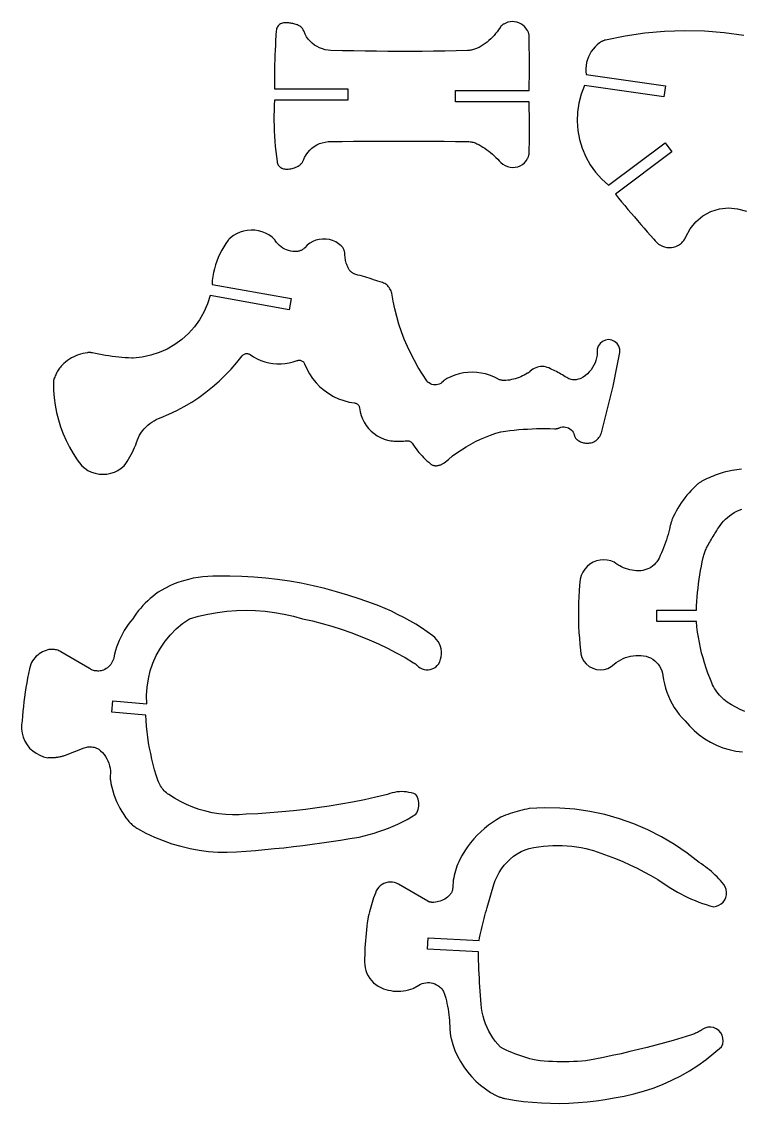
# Model space of a CAD drawing. Extents: x -497.9 to -455.6, y -685.9 to -625.4.
# Drawn here: x -496.64 to -476.77, y -685.94 to -656.05 of the extents above; entities that cross this region are included whole.
import ezdxf

# ---------------------------------------------------------------- set-up
doc = ezdxf.new("R2010")
doc.units = 0
doc.layers.add('SECTIONCUTEDGES', color=18, linetype='CONTINUOUS')

msp = doc.modelspace()

# ---------------------------------------------------------------- linework, layer by layer
at = {"layer": 'SECTIONCUTEDGES'}
for points in [[(-489.571, -659.946), (-489.564, -659.97), (-489.554, -659.994), (-489.541, -660.016), (-489.526, -660.037), (-489.509, -660.056), (-489.49, -660.073), (-489.469, -660.087), (-489.447, -660.1), (-489.423, -660.11), (-489.399, -660.117), (-489.373, -660.122), (-489.338, -660.125), (-489.302, -660.127), (-489.266, -660.126), (-489.23, -660.123), (-489.195, -660.118), (-489.16, -660.111), (-489.125, -660.102), (-489.091, -660.091), (-489.058, -660.077), (-489.026, -660.062), (-488.994, -660.045), (-488.964, -660.026), (-488.951, -660.017), (-488.938, -660.007), (-488.926, -659.996), (-488.914, -659.985), (-488.903, -659.973), (-488.893, -659.96), (-488.883, -659.947), (-488.874, -659.934), (-488.865, -659.92), (-488.858, -659.906), (-488.851, -659.891), (-488.845, -659.876), (-488.812, -659.802), (-488.772, -659.731), (-488.725, -659.665), (-488.671, -659.604), (-488.611, -659.549), (-488.546, -659.5), (-488.476, -659.458), (-488.402, -659.424), (-488.326, -659.397), (-488.246, -659.379), (-488.166, -659.368), (-488.084, -659.367), (-487.771, -659.362), (-487.458, -659.358), (-487.145, -659.355), (-486.832, -659.353), (-486.519, -659.352), (-486.205, -659.351), (-485.892, -659.351), (-485.579, -659.352), (-485.266, -659.354), (-484.953, -659.357), (-484.64, -659.36), (-484.327, -659.364), (-484.298, -659.365), (-484.27, -659.367), (-484.241, -659.371), (-484.213, -659.375), (-484.185, -659.381), (-484.158, -659.387), (-484.13, -659.395), (-484.103, -659.404), (-484.077, -659.414), (-484.05, -659.425), (-484.025, -659.437), (-483.999, -659.45), (-483.942, -659.483), (-483.885, -659.517), (-483.83, -659.553), (-483.776, -659.59), (-483.723, -659.63), (-483.671, -659.67), (-483.62, -659.713), (-483.571, -659.756), (-483.523, -659.802), (-483.476, -659.848), (-483.431, -659.897), (-483.387, -659.946), (-483.332, -659.993), (-483.271, -660.031), (-483.204, -660.059), (-483.134, -660.077), (-483.062, -660.083), (-482.99, -660.078), (-482.92, -660.062), (-482.853, -660.035), (-482.791, -659.999), (-482.735, -659.952), (-482.688, -659.898), (-482.649, -659.837), (-482.642, -659.824), (-482.635, -659.809), (-482.63, -659.795), (-482.624, -659.78), (-482.62, -659.766), (-482.615, -659.751), (-482.612, -659.735), (-482.609, -659.72), (-482.607, -659.705), (-482.605, -659.689), (-482.604, -659.674), (-482.603, -659.658), (-482.602, -659.543), (-482.601, -659.427), (-482.6, -659.311), (-482.6, -659.196), (-482.6, -659.08), (-482.6, -658.964), (-482.6, -658.849), (-482.6, -658.733), (-482.601, -658.617), (-482.602, -658.502), (-482.603, -658.386), (-482.604, -658.27), (-484.64, -658.27), (-484.64, -657.957), (-482.604, -657.957), (-482.603, -657.842), (-482.602, -657.728), (-482.601, -657.613), (-482.601, -657.498), (-482.6, -657.383), (-482.6, -657.268), (-482.6, -657.153), (-482.601, -657.039), (-482.601, -656.924), (-482.602, -656.809), (-482.603, -656.694), (-482.604, -656.579), (-482.604, -656.485), (-482.604, -656.468), (-482.605, -656.45), (-482.607, -656.433), (-482.61, -656.416), (-482.614, -656.398), (-482.618, -656.381), (-482.623, -656.365), (-482.629, -656.348), (-482.635, -656.332), (-482.643, -656.316), (-482.651, -656.3), (-482.659, -656.285), (-482.694, -656.234), (-482.736, -656.188), (-482.783, -656.147), (-482.835, -656.113), (-482.891, -656.087), (-482.95, -656.067), (-483.011, -656.056), (-483.073, -656.053), (-483.135, -656.057), (-483.196, -656.07), (-483.255, -656.091), (-483.31, -656.119), (-483.321, -656.125), (-483.331, -656.132), (-483.341, -656.14), (-483.351, -656.147), (-483.361, -656.156), (-483.37, -656.164), (-483.379, -656.173), (-483.387, -656.182), (-483.395, -656.192), (-483.403, -656.202), (-483.41, -656.212), (-483.453, -656.278), (-483.492, -656.332), (-483.533, -656.384), (-483.576, -656.435), (-483.621, -656.483), (-483.668, -656.53), (-483.718, -656.574), (-483.769, -656.617), (-483.821, -656.657), (-483.876, -656.695), (-483.932, -656.73), (-483.99, -656.763), (-484.014, -656.776), (-484.039, -656.788), (-484.064, -656.799), (-484.09, -656.808), (-484.116, -656.817), (-484.143, -656.825), (-484.17, -656.832), (-484.197, -656.837), (-484.224, -656.842), (-484.252, -656.846), (-484.279, -656.848), (-484.307, -656.849), (-484.621, -656.858), (-484.936, -656.865), (-485.251, -656.87), (-485.566, -656.874), (-485.881, -656.876), (-486.196, -656.877), (-486.51, -656.876), (-486.825, -656.873), (-487.14, -656.869), (-487.455, -656.862), (-487.77, -656.855), (-488.084, -656.846), (-488.165, -656.841), (-488.244, -656.828), (-488.322, -656.808), (-488.398, -656.78), (-488.47, -656.744), (-488.538, -656.701), (-488.602, -656.652), (-488.66, -656.596), (-488.713, -656.535), (-488.759, -656.469), (-488.798, -656.399), (-488.83, -656.325), (-488.839, -656.303), (-488.849, -656.283), (-488.861, -656.263), (-488.874, -656.244), (-488.889, -656.226), (-488.905, -656.209), (-488.922, -656.194), (-488.941, -656.179), (-488.96, -656.167), (-488.98, -656.155), (-489.001, -656.145), (-489.023, -656.137), (-489.051, -656.128), (-489.079, -656.12), (-489.107, -656.113), (-489.136, -656.106), (-489.164, -656.1), (-489.193, -656.096), (-489.222, -656.092), (-489.251, -656.088), (-489.281, -656.086), (-489.31, -656.085), (-489.339, -656.084), (-489.369, -656.084), (-489.397, -656.087), (-489.426, -656.093), (-489.453, -656.102), (-489.479, -656.115), (-489.503, -656.131), (-489.525, -656.149), (-489.545, -656.171), (-489.562, -656.194), (-489.576, -656.219), (-489.586, -656.246), (-489.594, -656.274), (-489.597, -656.303), (-489.606, -656.437), (-489.614, -656.57), (-489.622, -656.704), (-489.628, -656.838), (-489.634, -656.972), (-489.638, -657.106), (-489.642, -657.24), (-489.646, -657.374), (-489.648, -657.508), (-489.65, -657.642), (-489.65, -657.776), (-489.65, -657.91), (-487.615, -657.91), (-487.615, -658.223), (-489.65, -658.223), (-489.656, -658.365), (-489.659, -658.507), (-489.661, -658.649), (-489.66, -658.79), (-489.657, -658.932), (-489.652, -659.074), (-489.644, -659.215), (-489.635, -659.357), (-489.624, -659.498), (-489.61, -659.639), (-489.594, -659.78), (-489.576, -659.92)], [(-494.974, -668.323), (-494.892, -668.393), (-494.801, -668.451), (-494.703, -668.498), (-494.601, -668.532), (-494.495, -668.552), (-494.387, -668.559), (-494.279, -668.552), (-494.173, -668.532), (-494.071, -668.498), (-493.973, -668.451), (-493.882, -668.393), (-493.8, -668.323), (-493.758, -668.263), (-493.718, -668.202), (-493.679, -668.14), (-493.642, -668.077), (-493.606, -668.013), (-493.573, -667.948), (-493.541, -667.882), (-493.511, -667.815), (-493.482, -667.747), (-493.456, -667.679), (-493.431, -667.61), (-493.408, -667.54), (-493.374, -667.478), (-493.337, -667.418), (-493.295, -667.36), (-493.25, -667.305), (-493.201, -667.254), (-493.149, -667.205), (-493.094, -667.16), (-493.036, -667.119), (-492.976, -667.081), (-492.913, -667.047), (-492.848, -667.018), (-492.782, -666.992), (-492.563, -666.9), (-492.348, -666.797), (-492.139, -666.685), (-491.934, -666.563), (-491.736, -666.433), (-491.543, -666.293), (-491.357, -666.145), (-491.178, -665.988), (-491.006, -665.824), (-490.842, -665.652), (-490.686, -665.472), (-490.538, -665.286), (-490.525, -665.271), (-490.51, -665.257), (-490.493, -665.246), (-490.475, -665.237), (-490.456, -665.23), (-490.437, -665.226), (-490.417, -665.224), (-490.396, -665.225), (-490.377, -665.228), (-490.357, -665.234), (-490.339, -665.242), (-490.322, -665.253), (-490.226, -665.316), (-490.126, -665.37), (-490.022, -665.416), (-489.914, -665.453), (-489.803, -665.481), (-489.69, -665.5), (-489.577, -665.51), (-489.463, -665.51), (-489.349, -665.501), (-489.236, -665.482), (-489.125, -665.454), (-489.017, -665.417), (-488.998, -665.411), (-488.978, -665.407), (-488.957, -665.407), (-488.937, -665.408), (-488.917, -665.413), (-488.898, -665.42), (-488.879, -665.429), (-488.863, -665.441), (-488.848, -665.455), (-488.834, -665.471), (-488.823, -665.488), (-488.815, -665.507), (-488.753, -665.647), (-488.679, -665.782), (-488.593, -665.909), (-488.496, -666.028), (-488.388, -666.139), (-488.272, -666.239), (-488.146, -666.328), (-488.014, -666.405), (-487.875, -666.471), (-487.73, -666.524), (-487.582, -666.563), (-487.43, -666.589), (-487.413, -666.593), (-487.397, -666.598), (-487.381, -666.604), (-487.366, -666.613), (-487.352, -666.623), (-487.339, -666.635), (-487.327, -666.648), (-487.317, -666.662), (-487.309, -666.677), (-487.302, -666.693), (-487.297, -666.71), (-487.294, -666.727), (-487.277, -666.83), (-487.25, -666.931), (-487.212, -667.029), (-487.165, -667.122), (-487.109, -667.21), (-487.044, -667.293), (-486.972, -667.368), (-486.892, -667.436), (-486.806, -667.495), (-486.715, -667.546), (-486.618, -667.587), (-486.519, -667.619), (-486.475, -667.625), (-486.431, -667.631), (-486.387, -667.636), (-486.343, -667.639), (-486.299, -667.642), (-486.255, -667.643), (-486.21, -667.644), (-486.166, -667.644), (-486.122, -667.642), (-486.078, -667.64), (-486.034, -667.636), (-485.99, -667.632), (-485.975, -667.631), (-485.961, -667.632), (-485.946, -667.633), (-485.932, -667.636), (-485.918, -667.641), (-485.905, -667.646), (-485.892, -667.653), (-485.88, -667.661), (-485.869, -667.67), (-485.858, -667.68), (-485.849, -667.691), (-485.84, -667.703), (-485.805, -667.756), (-485.769, -667.808), (-485.731, -667.859), (-485.692, -667.909), (-485.652, -667.958), (-485.61, -668.006), (-485.567, -668.053), (-485.523, -668.099), (-485.478, -668.143), (-485.431, -668.186), (-485.384, -668.228), (-485.335, -668.269), (-485.322, -668.279), (-485.308, -668.288), (-485.294, -668.296), (-485.28, -668.303), (-485.264, -668.309), (-485.249, -668.313), (-485.233, -668.317), (-485.217, -668.32), (-485.201, -668.321), (-485.185, -668.322), (-485.169, -668.321), (-485.152, -668.319), (-485.135, -668.316), (-485.117, -668.313), (-485.1, -668.309), (-485.083, -668.304), (-485.066, -668.299), (-485.049, -668.293), (-485.032, -668.286), (-485.016, -668.279), (-484.999, -668.271), (-484.984, -668.263), (-484.968, -668.254), (-484.953, -668.245), (-484.839, -668.147), (-484.722, -668.053), (-484.601, -667.963), (-484.477, -667.879), (-484.35, -667.799), (-484.22, -667.724), (-484.087, -667.654), (-483.951, -667.589), (-483.813, -667.53), (-483.673, -667.476), (-483.531, -667.427), (-483.387, -667.384), (-483.264, -667.366), (-483.142, -667.351), (-483.019, -667.337), (-482.896, -667.325), (-482.773, -667.316), (-482.649, -667.308), (-482.526, -667.302), (-482.402, -667.298), (-482.279, -667.296), (-482.155, -667.296), (-482.031, -667.298), (-481.908, -667.302), (-481.896, -667.302), (-481.884, -667.302), (-481.872, -667.301), (-481.86, -667.3), (-481.848, -667.298), (-481.836, -667.296), (-481.824, -667.294), (-481.813, -667.291), (-481.801, -667.287), (-481.79, -667.283), (-481.779, -667.279), (-481.768, -667.274), (-481.727, -667.26), (-481.684, -667.251), (-481.641, -667.249), (-481.598, -667.253), (-481.556, -667.263), (-481.515, -667.279), (-481.478, -667.301), (-481.444, -667.329), (-481.415, -667.361), (-481.391, -667.397), (-481.372, -667.436), (-481.359, -667.477), (-481.355, -667.491), (-481.35, -667.505), (-481.345, -667.519), (-481.338, -667.532), (-481.331, -667.545), (-481.323, -667.558), (-481.314, -667.57), (-481.305, -667.581), (-481.295, -667.592), (-481.284, -667.602), (-481.272, -667.611), (-481.26, -667.619), (-481.236, -667.635), (-481.211, -667.648), (-481.185, -667.66), (-481.158, -667.671), (-481.13, -667.68), (-481.103, -667.687), (-481.074, -667.693), (-481.046, -667.696), (-481.017, -667.698), (-480.988, -667.698), (-480.96, -667.697), (-480.931, -667.694), (-480.894, -667.686), (-480.858, -667.676), (-480.823, -667.662), (-480.79, -667.644), (-480.758, -667.624), (-480.729, -667.6), (-480.702, -667.574), (-480.677, -667.545), (-480.656, -667.514), (-480.637, -667.481), (-480.622, -667.447), (-480.61, -667.411), (-480.56, -667.228), (-480.511, -667.045), (-480.464, -666.861), (-480.418, -666.677), (-480.373, -666.492), (-480.329, -666.307), (-480.287, -666.122), (-480.247, -665.936), (-480.208, -665.751), (-480.17, -665.565), (-480.134, -665.378), (-480.099, -665.192), (-480.1, -665.103), (-480.126, -665.018), (-480.175, -664.944), (-480.243, -664.886), (-480.324, -664.849), (-480.412, -664.837), (-480.5, -664.849), (-480.581, -664.886), (-480.648, -664.944), (-480.697, -665.018), (-480.723, -665.103), (-480.725, -665.192), (-480.73, -665.266), (-480.742, -665.339), (-480.761, -665.411), (-480.786, -665.481), (-480.817, -665.548), (-480.854, -665.612), (-480.896, -665.673), (-480.944, -665.73), (-480.996, -665.782), (-481.053, -665.83), (-481.115, -665.872), (-481.179, -665.909), (-481.21, -665.923), (-481.242, -665.934), (-481.275, -665.943), (-481.309, -665.948), (-481.343, -665.951), (-481.377, -665.951), (-481.411, -665.947), (-481.444, -665.941), (-481.477, -665.932), (-481.509, -665.92), (-481.54, -665.905), (-481.569, -665.888), (-481.609, -665.863), (-481.648, -665.838), (-481.688, -665.814), (-481.729, -665.791), (-481.77, -665.768), (-481.811, -665.745), (-481.852, -665.723), (-481.893, -665.702), (-481.935, -665.681), (-481.977, -665.661), (-482.02, -665.641), (-482.063, -665.622), (-482.106, -665.605), (-482.151, -665.593), (-482.196, -665.585), (-482.243, -665.582), (-482.289, -665.583), (-482.335, -665.589), (-482.38, -665.6), (-482.424, -665.614), (-482.466, -665.634), (-482.506, -665.657), (-482.544, -665.684), (-482.579, -665.714), (-482.584, -665.719), (-482.59, -665.724), (-482.595, -665.729), (-482.601, -665.734), (-482.606, -665.738), (-482.612, -665.743), (-482.618, -665.747), (-482.624, -665.752), (-482.63, -665.756), (-482.636, -665.76), (-482.642, -665.764), (-482.648, -665.768), (-482.694, -665.794), (-482.741, -665.82), (-482.789, -665.843), (-482.838, -665.864), (-482.887, -665.884), (-482.938, -665.902), (-482.989, -665.918), (-483.04, -665.932), (-483.092, -665.944), (-483.144, -665.954), (-483.197, -665.962), (-483.25, -665.968), (-483.27, -665.969), (-483.289, -665.97), (-483.309, -665.969), (-483.328, -665.968), (-483.347, -665.965), (-483.366, -665.962), (-483.385, -665.957), (-483.404, -665.952), (-483.423, -665.946), (-483.441, -665.939), (-483.459, -665.93), (-483.476, -665.922), (-483.586, -665.867), (-483.699, -665.822), (-483.816, -665.787), (-483.936, -665.761), (-484.057, -665.745), (-484.179, -665.74), (-484.302, -665.744), (-484.423, -665.759), (-484.543, -665.783), (-484.66, -665.818), (-484.774, -665.862), (-484.884, -665.915), (-484.894, -665.92), (-484.903, -665.926), (-484.912, -665.931), (-484.921, -665.937), (-484.93, -665.944), (-484.939, -665.95), (-484.947, -665.957), (-484.955, -665.964), (-484.964, -665.971), (-484.971, -665.978), (-484.979, -665.986), (-484.987, -665.994), (-485.017, -666.023), (-485.052, -666.047), (-485.09, -666.066), (-485.13, -666.079), (-485.171, -666.087), (-485.213, -666.088), (-485.255, -666.084), (-485.296, -666.074), (-485.335, -666.058), (-485.371, -666.036), (-485.404, -666.01), (-485.433, -665.979), (-485.555, -665.797), (-485.67, -665.61), (-485.778, -665.419), (-485.878, -665.224), (-485.972, -665.026), (-486.057, -664.824), (-486.135, -664.619), (-486.205, -664.411), (-486.267, -664.201), (-486.321, -663.988), (-486.367, -663.774), (-486.404, -663.558), (-486.412, -663.524), (-486.423, -663.492), (-486.437, -663.461), (-486.454, -663.431), (-486.472, -663.402), (-486.494, -663.376), (-486.517, -663.351), (-486.543, -663.328), (-486.571, -663.308), (-486.6, -663.29), (-486.631, -663.275), (-486.663, -663.263), (-486.724, -663.242), (-486.785, -663.222), (-486.846, -663.202), (-486.907, -663.182), (-486.969, -663.163), (-487.03, -663.144), (-487.092, -663.125), (-487.153, -663.107), (-487.215, -663.089), (-487.277, -663.071), (-487.339, -663.053), (-487.401, -663.036), (-487.421, -663.03), (-487.44, -663.023), (-487.458, -663.014), (-487.477, -663.004), (-487.494, -662.993), (-487.511, -662.981), (-487.526, -662.968), (-487.541, -662.954), (-487.555, -662.939), (-487.568, -662.923), (-487.58, -662.906), (-487.591, -662.889), (-487.608, -662.857), (-487.623, -662.825), (-487.637, -662.792), (-487.65, -662.758), (-487.662, -662.724), (-487.672, -662.69), (-487.68, -662.655), (-487.687, -662.62), (-487.692, -662.584), (-487.696, -662.549), (-487.698, -662.513), (-487.699, -662.477), (-487.7, -662.456), (-487.702, -662.434), (-487.706, -662.413), (-487.711, -662.393), (-487.718, -662.372), (-487.725, -662.352), (-487.735, -662.333), (-487.745, -662.314), (-487.757, -662.297), (-487.77, -662.28), (-487.784, -662.263), (-487.799, -662.248), (-487.872, -662.189), (-487.952, -662.14), (-488.038, -662.102), (-488.128, -662.075), (-488.221, -662.061), (-488.315, -662.06), (-488.408, -662.071), (-488.5, -662.094), (-488.587, -662.129), (-488.669, -662.175), (-488.743, -662.232), (-488.81, -662.298), (-488.824, -662.313), (-488.839, -662.327), (-488.854, -662.34), (-488.87, -662.351), (-488.887, -662.362), (-488.905, -662.372), (-488.923, -662.38), (-488.942, -662.387), (-488.961, -662.393), (-488.981, -662.398), (-489.001, -662.402), (-489.021, -662.404), (-489.08, -662.406), (-489.139, -662.402), (-489.197, -662.394), (-489.255, -662.38), (-489.31, -662.361), (-489.364, -662.337), (-489.416, -662.308), (-489.465, -662.275), (-489.511, -662.238), (-489.553, -662.196), (-489.591, -662.151), (-489.625, -662.103), (-489.631, -662.094), (-489.637, -662.085), (-489.644, -662.076), (-489.651, -662.067), (-489.658, -662.059), (-489.665, -662.05), (-489.673, -662.042), (-489.681, -662.035), (-489.689, -662.027), (-489.697, -662.019), (-489.705, -662.012), (-489.714, -662.005), (-489.799, -661.946), (-489.891, -661.897), (-489.987, -661.859), (-490.087, -661.831), (-490.19, -661.816), (-490.294, -661.812), (-490.397, -661.819), (-490.499, -661.839), (-490.598, -661.87), (-490.693, -661.912), (-490.783, -661.965), (-490.866, -662.027), (-490.872, -662.032), (-490.877, -662.037), (-490.883, -662.042), (-490.888, -662.047), (-490.894, -662.053), (-490.899, -662.058), (-490.904, -662.064), (-490.909, -662.069), (-490.914, -662.075), (-490.919, -662.081), (-490.923, -662.087), (-490.928, -662.093), (-490.991, -662.182), (-491.05, -662.275), (-491.104, -662.37), (-491.154, -662.468), (-491.199, -662.568), (-491.239, -662.67), (-491.274, -662.774), (-491.304, -662.88), (-491.329, -662.987), (-491.349, -663.094), (-491.364, -663.203), (-491.373, -663.313), (-489.181, -663.704), (-489.236, -664.012), (-491.428, -663.621), (-491.501, -663.853), (-491.599, -664.077), (-491.719, -664.289), (-491.861, -664.487), (-492.024, -664.669), (-492.204, -664.832), (-492.401, -664.976), (-492.612, -665.098), (-492.835, -665.197), (-493.067, -665.272), (-493.305, -665.323), (-493.548, -665.347), (-493.551, -665.348), (-493.554, -665.348), (-493.557, -665.348), (-493.56, -665.348), (-493.563, -665.348), (-493.566, -665.348), (-493.569, -665.348), (-493.573, -665.348), (-493.576, -665.348), (-493.579, -665.348), (-493.582, -665.348), (-493.585, -665.347), (-493.677, -665.343), (-493.769, -665.338), (-493.861, -665.331), (-493.953, -665.322), (-494.044, -665.312), (-494.136, -665.301), (-494.227, -665.289), (-494.318, -665.275), (-494.409, -665.259), (-494.499, -665.243), (-494.59, -665.225), (-494.68, -665.205), (-494.691, -665.203), (-494.702, -665.201), (-494.713, -665.199), (-494.725, -665.198), (-494.736, -665.197), (-494.747, -665.196), (-494.759, -665.196), (-494.77, -665.196), (-494.782, -665.196), (-494.793, -665.197), (-494.805, -665.198), (-494.816, -665.199), (-494.881, -665.21), (-494.946, -665.224), (-495.01, -665.241), (-495.073, -665.262), (-495.135, -665.286), (-495.195, -665.314), (-495.254, -665.345), (-495.311, -665.379), (-495.366, -665.416), (-495.419, -665.457), (-495.469, -665.5), (-495.517, -665.545), (-495.541, -665.572), (-495.563, -665.599), (-495.585, -665.627), (-495.605, -665.655), (-495.625, -665.685), (-495.644, -665.714), (-495.662, -665.745), (-495.678, -665.776), (-495.694, -665.807), (-495.709, -665.84), (-495.722, -665.872), (-495.735, -665.905), (-495.738, -665.916), (-495.742, -665.926), (-495.745, -665.937), (-495.747, -665.948), (-495.75, -665.959), (-495.752, -665.97), (-495.754, -665.981), (-495.755, -665.992), (-495.756, -666.003), (-495.757, -666.014), (-495.758, -666.025), (-495.758, -666.036), (-495.753, -666.241), (-495.737, -666.446), (-495.709, -666.649), (-495.67, -666.851), (-495.62, -667.05), (-495.559, -667.246), (-495.487, -667.438), (-495.405, -667.626), (-495.312, -667.809), (-495.209, -667.987), (-495.096, -668.158)], [(-496.135, -676.323), (-496.027, -676.363), (-495.914, -676.388), (-495.896, -676.387), (-495.878, -676.387), (-495.861, -676.386), (-495.843, -676.386), (-495.826, -676.385), (-495.808, -676.384), (-495.79, -676.384), (-495.773, -676.383), (-495.755, -676.382), (-495.737, -676.381), (-495.72, -676.38), (-495.702, -676.379), (-495.678, -676.377), (-495.655, -676.375), (-495.631, -676.372), (-495.608, -676.368), (-495.584, -676.364), (-495.561, -676.359), (-495.538, -676.354), (-495.515, -676.348), (-495.492, -676.341), (-495.469, -676.334), (-495.446, -676.326), (-495.424, -676.318), (-494.903, -676.118), (-494.87, -676.107), (-494.837, -676.098), (-494.803, -676.092), (-494.769, -676.089), (-494.734, -676.088), (-494.7, -676.089), (-494.666, -676.094), (-494.632, -676.1), (-494.599, -676.11), (-494.566, -676.122), (-494.535, -676.136), (-494.504, -676.153), (-494.451, -676.197), (-494.401, -676.246), (-494.356, -676.299), (-494.315, -676.356), (-494.279, -676.416), (-494.249, -676.479), (-494.224, -676.544), (-494.204, -676.611), (-494.191, -676.68), (-494.183, -676.749), (-494.181, -676.819), (-494.185, -676.888), (-494.186, -676.898), (-494.187, -676.907), (-494.187, -676.917), (-494.187, -676.926), (-494.188, -676.936), (-494.187, -676.945), (-494.187, -676.955), (-494.187, -676.964), (-494.186, -676.974), (-494.185, -676.983), (-494.184, -676.993), (-494.183, -677.002), (-494.166, -677.104), (-494.145, -677.206), (-494.118, -677.306), (-494.088, -677.405), (-494.053, -677.503), (-494.013, -677.599), (-493.969, -677.693), (-493.921, -677.785), (-493.869, -677.874), (-493.813, -677.962), (-493.753, -678.046), (-493.689, -678.128), (-493.67, -678.15), (-493.651, -678.171), (-493.631, -678.191), (-493.611, -678.211), (-493.59, -678.231), (-493.569, -678.249), (-493.547, -678.267), (-493.524, -678.285), (-493.501, -678.302), (-493.477, -678.318), (-493.453, -678.333), (-493.429, -678.347), (-493.201, -678.47), (-492.966, -678.581), (-492.726, -678.679), (-492.482, -678.765), (-492.233, -678.837), (-491.981, -678.897), (-491.725, -678.943), (-491.468, -678.976), (-491.21, -678.995), (-490.951, -679.001), (-490.692, -678.993), (-490.433, -678.971), (-490.171, -678.95), (-489.909, -678.927), (-489.647, -678.902), (-489.385, -678.875), (-489.124, -678.846), (-488.863, -678.814), (-488.602, -678.78), (-488.341, -678.744), (-488.081, -678.706), (-487.821, -678.666), (-487.561, -678.624), (-487.302, -678.58), (-487.164, -678.549), (-487.027, -678.513), (-486.891, -678.474), (-486.757, -678.431), (-486.623, -678.385), (-486.492, -678.334), (-486.361, -678.28), (-486.232, -678.222), (-486.105, -678.16), (-485.98, -678.095), (-485.857, -678.026), (-485.736, -677.953), (-485.712, -677.912), (-485.692, -677.868), (-485.676, -677.822), (-485.665, -677.775), (-485.658, -677.727), (-485.656, -677.679), (-485.658, -677.631), (-485.665, -677.584), (-485.676, -677.537), (-485.692, -677.491), (-485.712, -677.447), (-485.736, -677.405), (-485.798, -677.382), (-485.862, -677.362), (-485.928, -677.347), (-485.994, -677.336), (-486.06, -677.329), (-486.127, -677.327), (-486.194, -677.329), (-486.261, -677.336), (-486.327, -677.347), (-486.392, -677.362), (-486.456, -677.382), (-486.519, -677.405), (-486.84, -677.48), (-487.162, -677.55), (-487.486, -677.614), (-487.811, -677.673), (-488.136, -677.727), (-488.463, -677.775), (-488.79, -677.818), (-489.117, -677.856), (-489.446, -677.888), (-489.775, -677.915), (-490.104, -677.937), (-490.433, -677.953), (-490.62, -677.967), (-490.807, -677.969), (-490.994, -677.96), (-491.18, -677.941), (-491.365, -677.911), (-491.548, -677.87), (-491.728, -677.818), (-491.904, -677.757), (-492.077, -677.684), (-492.246, -677.602), (-492.409, -677.511), (-492.566, -677.41), (-492.6, -677.385), (-492.633, -677.359), (-492.665, -677.33), (-492.694, -677.3), (-492.722, -677.269), (-492.749, -677.236), (-492.773, -677.202), (-492.796, -677.166), (-492.817, -677.13), (-492.835, -677.092), (-492.852, -677.053), (-492.867, -677.014), (-492.914, -676.868), (-492.958, -676.721), (-492.998, -676.573), (-493.035, -676.425), (-493.068, -676.275), (-493.098, -676.125), (-493.124, -675.974), (-493.146, -675.822), (-493.165, -675.67), (-493.18, -675.518), (-493.192, -675.365), (-493.2, -675.212), (-494.139, -675.134), (-494.113, -674.822), (-493.173, -674.9), (-493.181, -674.67), (-493.167, -674.441), (-493.133, -674.214), (-493.079, -673.99), (-493.005, -673.773), (-492.912, -673.563), (-492.8, -673.362), (-492.67, -673.172), (-492.524, -672.995), (-492.363, -672.831), (-492.187, -672.683), (-491.999, -672.551), (-491.744, -672.48), (-491.486, -672.421), (-491.225, -672.375), (-490.962, -672.343), (-490.698, -672.323), (-490.433, -672.316), (-490.168, -672.323), (-489.904, -672.343), (-489.642, -672.375), (-489.381, -672.421), (-489.122, -672.48), (-488.867, -672.551), (-488.598, -672.612), (-488.33, -672.681), (-488.064, -672.757), (-487.801, -672.84), (-487.54, -672.931), (-487.282, -673.029), (-487.026, -673.134), (-486.774, -673.246), (-486.525, -673.366), (-486.279, -673.492), (-486.037, -673.625), (-485.799, -673.765), (-485.79, -673.771), (-485.782, -673.776), (-485.773, -673.782), (-485.765, -673.788), (-485.757, -673.794), (-485.749, -673.8), (-485.741, -673.806), (-485.733, -673.813), (-485.726, -673.82), (-485.719, -673.827), (-485.711, -673.834), (-485.704, -673.841), (-485.662, -673.878), (-485.615, -673.91), (-485.564, -673.934), (-485.51, -673.95), (-485.455, -673.959), (-485.398, -673.96), (-485.342, -673.952), (-485.288, -673.937), (-485.237, -673.913), (-485.189, -673.883), (-485.146, -673.846), (-485.109, -673.804), (-485.078, -673.739), (-485.054, -673.67), (-485.038, -673.6), (-485.031, -673.528), (-485.033, -673.455), (-485.043, -673.383), (-485.061, -673.313), (-485.088, -673.246), (-485.122, -673.182), (-485.163, -673.123), (-485.212, -673.069), (-485.266, -673.021), (-485.421, -672.911), (-485.58, -672.805), (-485.741, -672.704), (-485.906, -672.607), (-486.072, -672.515), (-486.242, -672.428), (-486.413, -672.345), (-486.587, -672.267), (-486.763, -672.194), (-486.941, -672.125), (-487.12, -672.062), (-487.302, -672.003), (-487.616, -671.898), (-487.934, -671.802), (-488.255, -671.715), (-488.578, -671.638), (-488.904, -671.571), (-489.231, -671.514), (-489.559, -671.466), (-489.889, -671.429), (-490.22, -671.401), (-490.552, -671.383), (-490.884, -671.375), (-491.216, -671.377), (-491.352, -671.375), (-491.489, -671.38), (-491.624, -671.391), (-491.76, -671.408), (-491.894, -671.432), (-492.027, -671.462), (-492.158, -671.498), (-492.288, -671.54), (-492.415, -671.588), (-492.54, -671.643), (-492.663, -671.703), (-492.782, -671.768), (-492.86, -671.82), (-492.935, -671.874), (-493.009, -671.931), (-493.08, -671.99), (-493.15, -672.052), (-493.216, -672.117), (-493.281, -672.184), (-493.343, -672.253), (-493.403, -672.324), (-493.459, -672.398), (-493.514, -672.474), (-493.565, -672.551), (-493.629, -672.629), (-493.689, -672.71), (-493.746, -672.793), (-493.8, -672.878), (-493.849, -672.966), (-493.895, -673.056), (-493.938, -673.147), (-493.976, -673.24), (-494.011, -673.335), (-494.041, -673.431), (-494.068, -673.528), (-494.09, -673.627), (-494.1, -673.667), (-494.114, -673.706), (-494.131, -673.744), (-494.151, -673.78), (-494.174, -673.814), (-494.201, -673.846), (-494.23, -673.876), (-494.261, -673.903), (-494.295, -673.927), (-494.331, -673.948), (-494.368, -673.966), (-494.407, -673.98), (-494.437, -673.987), (-494.468, -673.991), (-494.498, -673.994), (-494.529, -673.995), (-494.56, -673.993), (-494.59, -673.99), (-494.62, -673.985), (-494.65, -673.977), (-494.68, -673.968), (-494.708, -673.957), (-494.736, -673.944), (-494.763, -673.929), (-495.556, -673.461), (-495.582, -673.446), (-495.61, -673.433), (-495.638, -673.422), (-495.667, -673.413), (-495.697, -673.406), (-495.727, -673.4), (-495.757, -673.397), (-495.788, -673.395), (-495.818, -673.396), (-495.848, -673.398), (-495.879, -673.403), (-495.908, -673.409), (-495.959, -673.424), (-496.009, -673.443), (-496.058, -673.465), (-496.104, -673.491), (-496.149, -673.52), (-496.191, -673.552), (-496.231, -673.588), (-496.267, -673.626), (-496.301, -673.667), (-496.332, -673.711), (-496.36, -673.756), (-496.384, -673.804), (-496.415, -673.932), (-496.444, -674.061), (-496.471, -674.191), (-496.496, -674.32), (-496.519, -674.45), (-496.539, -674.581), (-496.558, -674.712), (-496.574, -674.843), (-496.588, -674.974), (-496.601, -675.106), (-496.611, -675.238), (-496.618, -675.37), (-496.635, -675.484), (-496.635, -675.599), (-496.621, -675.714), (-496.59, -675.825), (-496.545, -675.932), (-496.486, -676.031), (-496.414, -676.121), (-496.33, -676.201), (-496.237, -676.268)], [(-483.816, -685.541), (-483.672, -685.635), (-483.521, -685.719), (-483.501, -685.729), (-483.481, -685.739), (-483.46, -685.748), (-483.439, -685.756), (-483.418, -685.764), (-483.397, -685.772), (-483.375, -685.779), (-483.353, -685.785), (-483.332, -685.791), (-483.31, -685.797), (-483.288, -685.802), (-483.266, -685.806), (-483.017, -685.848), (-482.767, -685.883), (-482.516, -685.909), (-482.264, -685.927), (-482.012, -685.937), (-481.759, -685.939), (-481.507, -685.933), (-481.255, -685.919), (-481.003, -685.897), (-480.753, -685.867), (-480.503, -685.829), (-480.255, -685.783), (-479.981, -685.736), (-479.71, -685.676), (-479.442, -685.602), (-479.178, -685.515), (-478.919, -685.415), (-478.665, -685.302), (-478.417, -685.176), (-478.176, -685.039), (-477.942, -684.889), (-477.715, -684.728), (-477.497, -684.556), (-477.288, -684.373), (-477.257, -684.298), (-477.244, -684.217), (-477.25, -684.136), (-477.273, -684.058), (-477.312, -683.986), (-477.367, -683.926), (-477.433, -683.879), (-477.508, -683.847), (-477.589, -683.833), (-477.67, -683.837), (-477.749, -683.86), (-477.82, -683.898), (-477.845, -683.915), (-477.871, -683.932), (-477.897, -683.947), (-477.923, -683.962), (-477.95, -683.977), (-477.977, -683.99), (-478.005, -684.003), (-478.032, -684.015), (-478.061, -684.027), (-478.089, -684.038), (-478.118, -684.048), (-478.146, -684.057), (-478.384, -684.128), (-478.622, -684.198), (-478.861, -684.265), (-479.101, -684.33), (-479.341, -684.392), (-479.582, -684.452), (-479.823, -684.51), (-480.065, -684.566), (-480.308, -684.619), (-480.551, -684.67), (-480.794, -684.719), (-481.038, -684.765), (-481.153, -684.774), (-481.268, -684.781), (-481.383, -684.786), (-481.498, -684.789), (-481.613, -684.791), (-481.728, -684.791), (-481.843, -684.788), (-481.958, -684.784), (-482.073, -684.778), (-482.188, -684.771), (-482.303, -684.761), (-482.417, -684.749), (-482.502, -684.729), (-482.586, -684.706), (-482.67, -684.682), (-482.754, -684.656), (-482.836, -684.629), (-482.918, -684.599), (-483, -684.569), (-483.081, -684.536), (-483.161, -684.502), (-483.24, -684.466), (-483.319, -684.428), (-483.397, -684.389), (-483.472, -684.307), (-483.543, -684.221), (-483.608, -684.131), (-483.668, -684.038), (-483.722, -683.941), (-483.771, -683.841), (-483.813, -683.739), (-483.85, -683.634), (-483.881, -683.527), (-483.905, -683.419), (-483.923, -683.309), (-483.935, -683.199), (-483.944, -683.079), (-483.953, -682.958), (-483.961, -682.838), (-483.969, -682.718), (-483.976, -682.597), (-483.982, -682.477), (-483.988, -682.356), (-483.994, -682.236), (-483.999, -682.115), (-484.003, -681.995), (-484.007, -681.874), (-484.01, -681.753), (-485.419, -681.675), (-485.402, -681.362), (-483.992, -681.441), (-483.977, -681.364), (-483.96, -681.287), (-483.943, -681.21), (-483.926, -681.133), (-483.908, -681.057), (-483.89, -680.98), (-483.87, -680.904), (-483.851, -680.828), (-483.831, -680.752), (-483.81, -680.676), (-483.789, -680.6), (-483.767, -680.525), (-483.582, -679.894), (-483.543, -679.779), (-483.495, -679.668), (-483.438, -679.56), (-483.373, -679.458), (-483.299, -679.362), (-483.218, -679.271), (-483.13, -679.188), (-483.035, -679.112), (-482.934, -679.044), (-482.828, -678.985), (-482.718, -678.934), (-482.604, -678.893), (-482.475, -678.869), (-482.345, -678.849), (-482.214, -678.834), (-482.084, -678.823), (-481.952, -678.817), (-481.821, -678.815), (-481.69, -678.817), (-481.558, -678.823), (-481.428, -678.834), (-481.297, -678.849), (-481.167, -678.869), (-481.038, -678.893), (-480.83, -678.955), (-480.624, -679.022), (-480.42, -679.096), (-480.218, -679.174), (-480.018, -679.258), (-479.82, -679.347), (-479.624, -679.441), (-479.432, -679.541), (-479.242, -679.645), (-479.054, -679.755), (-478.87, -679.87), (-478.689, -679.989), (-478.598, -680.046), (-478.504, -680.101), (-478.41, -680.153), (-478.314, -680.203), (-478.216, -680.25), (-478.118, -680.295), (-478.018, -680.337), (-477.918, -680.376), (-477.816, -680.413), (-477.713, -680.447), (-477.61, -680.478), (-477.505, -680.506), (-477.432, -680.494), (-477.363, -680.467), (-477.299, -680.428), (-477.245, -680.377), (-477.201, -680.317), (-477.17, -680.25), (-477.152, -680.177), (-477.149, -680.103), (-477.159, -680.03), (-477.184, -679.96), (-477.222, -679.895), (-477.271, -679.84), (-477.317, -679.786), (-477.364, -679.734), (-477.413, -679.683), (-477.463, -679.633), (-477.514, -679.584), (-477.567, -679.537), (-477.621, -679.491), (-477.676, -679.447), (-477.732, -679.404), (-477.789, -679.363), (-477.847, -679.323), (-477.906, -679.284), (-478.238, -679.025), (-478.586, -678.787), (-478.948, -678.573), (-479.324, -678.382), (-479.711, -678.216), (-480.108, -678.076), (-480.514, -677.962), (-480.926, -677.875), (-481.342, -677.814), (-481.762, -677.781), (-482.183, -677.775), (-482.604, -677.797), (-482.671, -677.809), (-482.738, -677.823), (-482.804, -677.838), (-482.871, -677.855), (-482.937, -677.872), (-483.002, -677.891), (-483.067, -677.912), (-483.132, -677.933), (-483.197, -677.956), (-483.26, -677.98), (-483.324, -678.005), (-483.387, -678.032), (-483.506, -678.101), (-483.622, -678.176), (-483.733, -678.257), (-483.841, -678.343), (-483.944, -678.434), (-484.042, -678.531), (-484.136, -678.632), (-484.224, -678.738), (-484.307, -678.848), (-484.384, -678.963), (-484.456, -679.08), (-484.521, -679.202), (-484.551, -679.262), (-484.578, -679.323), (-484.603, -679.385), (-484.626, -679.448), (-484.646, -679.512), (-484.664, -679.577), (-484.68, -679.643), (-484.692, -679.708), (-484.703, -679.775), (-484.711, -679.841), (-484.716, -679.908), (-484.718, -679.975), (-484.719, -679.994), (-484.721, -680.013), (-484.725, -680.032), (-484.729, -680.05), (-484.734, -680.068), (-484.741, -680.086), (-484.748, -680.103), (-484.757, -680.12), (-484.766, -680.136), (-484.777, -680.152), (-484.788, -680.167), (-484.801, -680.181), (-484.833, -680.213), (-484.867, -680.243), (-484.903, -680.271), (-484.941, -680.295), (-484.981, -680.317), (-485.022, -680.336), (-485.065, -680.352), (-485.108, -680.365), (-485.153, -680.375), (-485.198, -680.382), (-485.243, -680.385), (-485.289, -680.385), (-485.297, -680.385), (-485.305, -680.384), (-485.313, -680.383), (-485.321, -680.382), (-485.328, -680.381), (-485.336, -680.38), (-485.344, -680.378), (-485.352, -680.376), (-485.36, -680.374), (-485.368, -680.372), (-485.375, -680.369), (-485.383, -680.367), (-485.387, -680.365), (-485.399, -680.361), (-485.411, -680.357), (-486.22, -679.885), (-486.273, -679.858), (-486.33, -679.84), (-486.388, -679.828), (-486.448, -679.825), (-486.507, -679.83), (-486.565, -679.844), (-486.621, -679.864), (-486.674, -679.893), (-486.722, -679.928), (-486.765, -679.969), (-486.802, -680.016), (-486.832, -680.067), (-486.857, -680.131), (-486.881, -680.194), (-486.905, -680.258), (-486.927, -680.323), (-486.948, -680.388), (-486.968, -680.453), (-486.987, -680.519), (-487.005, -680.584), (-487.022, -680.65), (-487.038, -680.717), (-487.053, -680.783), (-487.067, -680.85), (-487.081, -680.948), (-487.094, -681.047), (-487.105, -681.145), (-487.116, -681.244), (-487.125, -681.343), (-487.133, -681.442), (-487.14, -681.541), (-487.145, -681.64), (-487.149, -681.739), (-487.152, -681.838), (-487.154, -681.937), (-487.155, -682.036), (-487.15, -682.116), (-487.138, -682.195), (-487.118, -682.272), (-487.09, -682.347), (-487.054, -682.419), (-487.012, -682.486), (-486.962, -682.549), (-486.907, -682.607), (-486.846, -682.658), (-486.78, -682.703), (-486.71, -682.742), (-486.636, -682.772), (-486.569, -682.794), (-486.501, -682.812), (-486.432, -682.825), (-486.362, -682.835), (-486.292, -682.84), (-486.222, -682.841), (-486.152, -682.838), (-486.082, -682.831), (-486.013, -682.82), (-485.944, -682.804), (-485.877, -682.785), (-485.811, -682.761), (-485.801, -682.757), (-485.791, -682.753), (-485.782, -682.749), (-485.772, -682.744), (-485.763, -682.74), (-485.753, -682.735), (-485.744, -682.729), (-485.735, -682.724), (-485.726, -682.719), (-485.718, -682.713), (-485.709, -682.707), (-485.7, -682.701), (-485.658, -682.672), (-485.613, -682.649), (-485.566, -682.629), (-485.517, -682.615), (-485.467, -682.606), (-485.416, -682.602), (-485.365, -682.604), (-485.315, -682.61), (-485.265, -682.622), (-485.217, -682.638), (-485.171, -682.66), (-485.127, -682.686), (-485.104, -682.702), (-485.082, -682.719), (-485.061, -682.738), (-485.042, -682.758), (-485.023, -682.779), (-485.006, -682.801), (-484.99, -682.824), (-484.976, -682.848), (-484.963, -682.873), (-484.952, -682.899), (-484.942, -682.925), (-484.934, -682.952), (-484.914, -683.028), (-484.895, -683.104), (-484.878, -683.18), (-484.863, -683.257), (-484.849, -683.335), (-484.837, -683.412), (-484.826, -683.49), (-484.817, -683.568), (-484.81, -683.646), (-484.804, -683.724), (-484.8, -683.802), (-484.796, -683.903), (-484.795, -683.926), (-484.794, -683.948), (-484.792, -683.97), (-484.79, -683.993), (-484.787, -684.015), (-484.784, -684.037), (-484.78, -684.059), (-484.776, -684.081), (-484.772, -684.103), (-484.767, -684.125), (-484.762, -684.147), (-484.716, -684.313), (-484.657, -684.475), (-484.588, -684.632), (-484.507, -684.784), (-484.415, -684.93), (-484.314, -685.069), (-484.202, -685.2), (-484.082, -685.323), (-483.953, -685.437)]]:
    msp.add_lwpolyline(points, close=True, dxfattribs=at)
for points in [[(-476.668, -656.434), (-477.213, -656.36), (-477.761, -656.317), (-478.311, -656.304), (-478.861, -656.322), (-479.409, -656.371), (-479.953, -656.451), (-480.492, -656.561), (-480.507, -656.565), (-480.522, -656.569), (-480.537, -656.574), (-480.552, -656.579), (-480.566, -656.585), (-480.58, -656.591), (-480.594, -656.598), (-480.608, -656.605), (-480.622, -656.613), (-480.635, -656.621), (-480.648, -656.629), (-480.661, -656.638), (-480.726, -656.69), (-480.785, -656.747), (-480.84, -656.809), (-480.889, -656.877), (-480.931, -656.948), (-480.966, -657.023), (-480.995, -657.101), (-481.017, -657.181), (-481.031, -657.262), (-481.038, -657.345), (-481.037, -657.428), (-481.028, -657.51), (-478.836, -657.823), (-478.881, -658.133), (-481.073, -657.82), (-481.165, -658.057), (-481.23, -658.302), (-481.268, -658.553), (-481.278, -658.807), (-481.26, -659.06), (-481.215, -659.31), (-481.142, -659.553), (-481.043, -659.787), (-480.918, -660.008), (-480.771, -660.214), (-480.601, -660.403), (-480.412, -660.572), (-478.846, -659.398), (-478.658, -659.648), (-480.224, -660.823), (-480.137, -660.928), (-480.05, -661.032), (-479.963, -661.137), (-479.875, -661.24), (-479.787, -661.344), (-479.698, -661.447), (-479.609, -661.55), (-479.52, -661.653), (-479.43, -661.755), (-479.34, -661.857), (-479.25, -661.959), (-479.159, -662.06), (-479.122, -662.111), (-479.079, -662.156), (-479.031, -662.197), (-478.979, -662.231), (-478.922, -662.258), (-478.863, -662.278), (-478.802, -662.291), (-478.739, -662.296), (-478.676, -662.294), (-478.615, -662.283), (-478.554, -662.266), (-478.497, -662.241), (-478.472, -662.227), (-478.449, -662.213), (-478.426, -662.196), (-478.404, -662.179), (-478.384, -662.16), (-478.364, -662.14), (-478.346, -662.119), (-478.329, -662.097), (-478.313, -662.074), (-478.299, -662.049), (-478.286, -662.025), (-478.275, -661.999), (-478.158, -661.776), (-477.999, -661.581), (-477.806, -661.42), (-477.585, -661.3), (-477.345, -661.225), (-477.094, -661.198), (-476.844, -661.221), (-476.602, -661.292)], [(-476.735, -668.413), (-476.865, -668.434), (-476.994, -668.456), (-477.123, -668.48), (-477.182, -668.494), (-477.24, -668.51), (-477.297, -668.527), (-477.354, -668.545), (-477.411, -668.565), (-477.468, -668.585), (-477.523, -668.607), (-477.579, -668.63), (-477.634, -668.654), (-477.689, -668.679), (-477.743, -668.705), (-477.796, -668.732), (-477.815, -668.742), (-477.833, -668.753), (-477.851, -668.763), (-477.869, -668.775), (-477.886, -668.786), (-477.904, -668.798), (-477.921, -668.811), (-477.937, -668.823), (-477.954, -668.836), (-477.97, -668.85), (-477.986, -668.864), (-478.001, -668.878), (-478.065, -668.939), (-478.127, -669.003), (-478.187, -669.069), (-478.244, -669.136), (-478.3, -669.205), (-478.353, -669.276), (-478.404, -669.348), (-478.452, -669.423), (-478.499, -669.498), (-478.542, -669.575), (-478.584, -669.654), (-478.622, -669.734), (-478.632, -669.755), (-478.641, -669.776), (-478.65, -669.797), (-478.658, -669.819), (-478.666, -669.841), (-478.674, -669.862), (-478.681, -669.884), (-478.688, -669.907), (-478.694, -669.929), (-478.7, -669.951), (-478.706, -669.974), (-478.728, -670.072), (-478.747, -670.147), (-478.767, -670.222), (-478.789, -670.296), (-478.812, -670.37), (-478.837, -670.444), (-478.863, -670.516), (-478.89, -670.589), (-478.919, -670.661), (-478.95, -670.732), (-478.982, -670.803), (-479.015, -670.873), (-479.043, -670.924), (-479.076, -670.973), (-479.113, -671.018), (-479.154, -671.06), (-479.199, -671.097), (-479.247, -671.131), (-479.299, -671.159), (-479.352, -671.183), (-479.408, -671.202), (-479.465, -671.215), (-479.523, -671.223), (-479.582, -671.225), (-479.642, -671.223), (-479.703, -671.218), (-479.763, -671.209), (-479.822, -671.197), (-479.881, -671.181), (-479.939, -671.162), (-479.995, -671.14), (-480.051, -671.115), (-480.104, -671.087), (-480.157, -671.056), (-480.207, -671.022), (-480.255, -670.985), (-480.349, -670.949), (-480.447, -670.927), (-480.548, -670.92), (-480.648, -670.929), (-480.746, -670.952), (-480.84, -670.99), (-480.926, -671.042), (-481.004, -671.106), (-481.071, -671.182), (-481.126, -671.266), (-481.167, -671.358), (-481.195, -671.455), (-481.211, -671.618), (-481.224, -671.781), (-481.233, -671.944), (-481.24, -672.108), (-481.244, -672.272), (-481.245, -672.435), (-481.243, -672.599), (-481.238, -672.762), (-481.23, -672.926), (-481.219, -673.089), (-481.205, -673.252), (-481.188, -673.415), (-481.177, -673.521), (-481.146, -673.623), (-481.095, -673.718), (-481.027, -673.8), (-480.945, -673.868), (-480.85, -673.918), (-480.748, -673.95), (-480.642, -673.961), (-480.535, -673.951), (-480.433, -673.921), (-480.338, -673.871), (-480.255, -673.804), (-480.198, -673.759), (-480.138, -673.719), (-480.075, -673.683), (-480.01, -673.651), (-479.942, -673.624), (-479.873, -673.602), (-479.803, -673.584), (-479.732, -673.572), (-479.66, -673.565), (-479.587, -673.562), (-479.515, -673.565), (-479.443, -673.573), (-479.376, -673.586), (-479.311, -673.607), (-479.248, -673.634), (-479.189, -673.668), (-479.134, -673.709), (-479.084, -673.755), (-479.039, -673.806), (-479, -673.862), (-478.967, -673.922), (-478.941, -673.985), (-478.921, -674.05), (-478.91, -674.118), (-478.892, -674.235), (-478.868, -674.35), (-478.838, -674.465), (-478.801, -674.577), (-478.758, -674.688), (-478.709, -674.795), (-478.654, -674.9), (-478.594, -675.002), (-478.528, -675.1), (-478.456, -675.194), (-478.379, -675.284), (-478.298, -675.37), (-478.177, -675.51), (-478.045, -675.641), (-477.903, -675.76), (-477.752, -675.868), (-477.593, -675.963), (-477.426, -676.044), (-477.254, -676.112), (-477.076, -676.165), (-476.895, -676.204), (-476.711, -676.228)], [(-476.644, -675.108), (-476.772, -675.055), (-476.896, -674.995), (-477.016, -674.926), (-477.131, -674.85), (-477.177, -674.816), (-477.222, -674.78), (-477.264, -674.741), (-477.305, -674.701), (-477.345, -674.659), (-477.382, -674.615), (-477.417, -674.569), (-477.45, -674.522), (-477.481, -674.473), (-477.509, -674.423), (-477.535, -674.372), (-477.559, -674.32), (-477.614, -674.185), (-477.666, -674.049), (-477.715, -673.911), (-477.76, -673.772), (-477.801, -673.632), (-477.838, -673.491), (-477.872, -673.349), (-477.902, -673.207), (-477.928, -673.063), (-477.951, -672.919), (-477.97, -672.775), (-477.985, -672.629), (-479.081, -672.629), (-479.081, -672.316), (-477.985, -672.316), (-477.979, -672.193), (-477.972, -672.071), (-477.963, -671.948), (-477.952, -671.826), (-477.939, -671.703), (-477.924, -671.581), (-477.907, -671.46), (-477.888, -671.338), (-477.867, -671.217), (-477.845, -671.096), (-477.82, -670.975), (-477.794, -670.855), (-477.787, -670.826), (-477.779, -670.796), (-477.77, -670.766), (-477.761, -670.737), (-477.751, -670.708), (-477.74, -670.679), (-477.728, -670.651), (-477.716, -670.623), (-477.703, -670.595), (-477.69, -670.567), (-477.676, -670.54), (-477.661, -670.513), (-477.638, -670.473), (-477.614, -670.433), (-477.591, -670.393), (-477.568, -670.353), (-477.544, -670.313), (-477.52, -670.273), (-477.496, -670.233), (-477.472, -670.194), (-477.448, -670.154), (-477.423, -670.115), (-477.399, -670.075), (-477.374, -670.036), (-477.331, -669.973), (-477.285, -669.912), (-477.235, -669.855), (-477.182, -669.8), (-477.125, -669.749), (-477.065, -669.702), (-477.003, -669.658), (-476.938, -669.618), (-476.87, -669.582), (-476.801, -669.55), (-476.73, -669.523)]]:
    msp.add_lwpolyline(points, dxfattribs=at)

doc.saveas('drawing.dxf')
